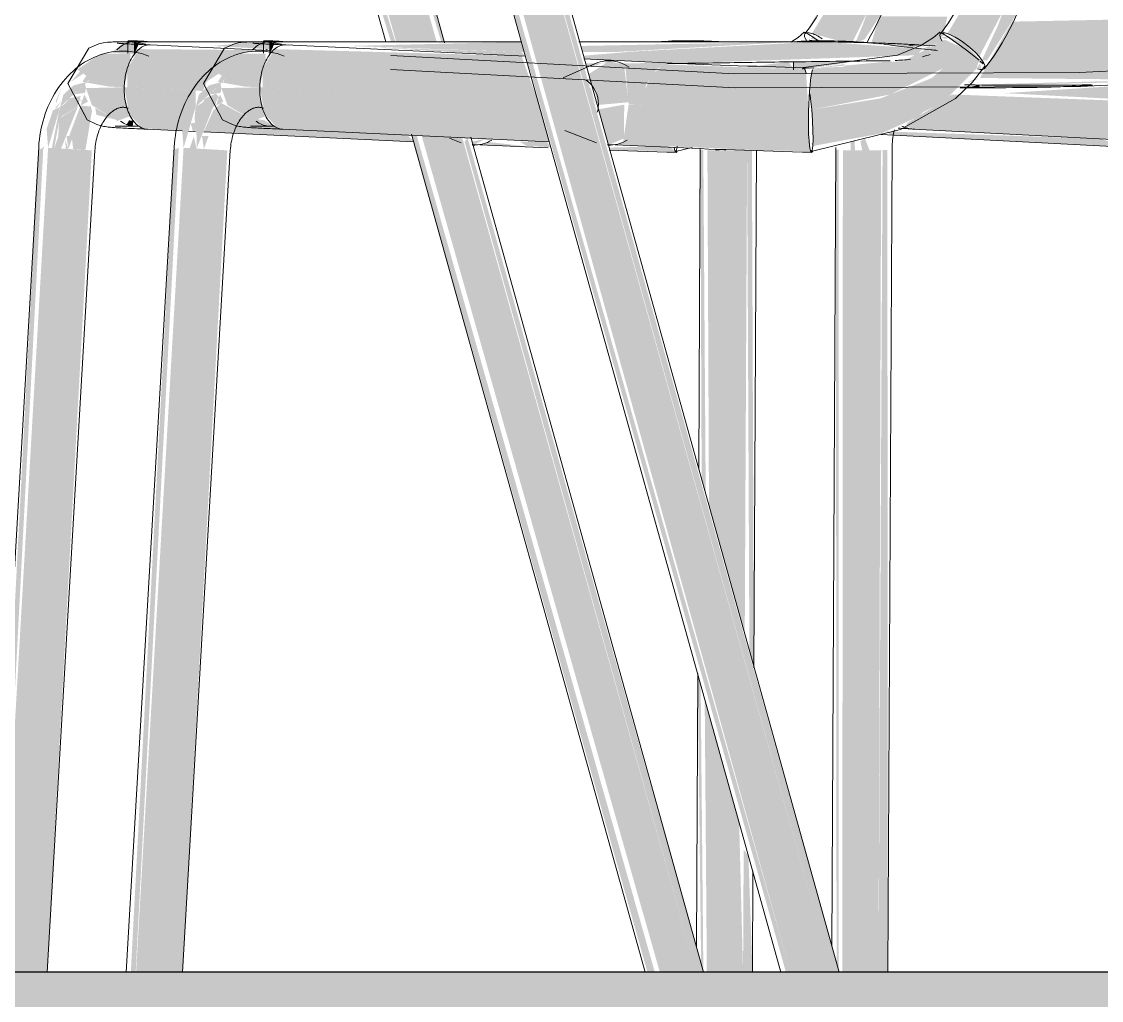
# Model space of a CAD drawing. Header units: inches. Extents: x 21380 to 98133, y -290 to 853.
# Drawn here: x 35347.43 to 35366.63, y 0.5 to 17.91 of the extents above; entities that cross this region are included whole.
import ezdxf

# ---------------------------------------------------------------- set-up
doc = ezdxf.new("R2010")
doc.units = ezdxf.units.IN
doc.header["$MEASUREMENT"] = 0
doc.layers.add('A-FLOR', color=192, linetype='Continuous', lineweight=9)
doc.layers.add('I-FURN', color=30, linetype='Continuous', lineweight=9)

# ---------------------------------------------------------------- blocks, each defined once
blk = doc.blocks.new('HermanMiller_Collection_Air-Chair_SideChair_Arms - Arms-457867-Building Section - East_West looking South')
at = {"layer": 'I-FURN'}
for points in [[(-26179.073, 1), (-26178.34, 1), (-26183.856, 20.734), (-26184.53, 20.578), (-26179.652, 3.074)], [(-26178.34, 1), (-26178.207, 1), (-26183.764, 20.734), (-26183.841, 20.734), (-26178.95, 3.187)], [(-26179.147, 1), (-26179.073, 1), (-26184.607, 20.529), (-26184.661, 20.436), (-26179.151, 1)], [(-26188.329, 17.331), (-26188.245, 17.527), (-26188.335, 17.539), (-26188.335, 17.332)], [(-26178.676, 15.697), (-26177.458, 15.92), (-26176.817, 16.21), (-26176.702, 16.306), (-26176.355, 16.482), (-26175.762, 17.072), (-26175.72, 17.224), (-26175.965, 17.42), (-26176.56, 16.904), (-26177.469, 16.545), (-26178.693, 16.344), (-26178.67, 15.816)], [(-26182.487, 16.428), (-26181.949, 16.475), (-26182.032, 17.144), (-26182.298, 17.204), (-26182.66, 16.978), (-26182.493, 16.489)], [(-26178.75, 16.318), (-26178.798, 17.059), (-26178.814, 17.06), (-26181.32, 17.148), (-26181.55, 16.953), (-26181.689, 16.614), (-26181.71, 16.423), (-26179.652, 16.345)], [(-26179.018, 17.069), (-26179.103, 17.194), (-26179.829, 17.103), (-26179.103, 17.073)], [(-26178.812, 17.06), (-26178.742, 17.07), (-26177.899, 17.208), (-26179.018, 17.195), (-26179.018, 17.069), (-26178.814, 17.06)], [(-26182.51, 16.348), (-26182.626, 16.738), (-26182.636, 16.713), (-26182.602, 16.614)], [(-26175.719, 16.733), (-26175.7, 16.792), (-26175.918, 16.734)], [(-26170.674, 15.675), (-26170.979, 15.806), (-26171.161, 16.098), (-26171.213, 16.426), (-26176.201, 16.614), (-26176.617, 16.336), (-26176.989, 16.112), (-26177.018, 16.049), (-26176.859, 15.997), (-26170.691, 15.676)], [(-26182.308, 15.714), (-26182.033, 15.832), (-26182.027, 16.433), (-26182.498, 16.348), (-26182.453, 16.233), (-26182.326, 15.779)], [(-26178.714, 15.606), (-26178.752, 16.124), (-26178.75, 16.318), (-26181.71, 16.423), (-26181.652, 16.048), (-26181.475, 15.775), (-26181.356, 15.7), (-26179.594, 15.62)], [(-26178.686, 15.639), (-26178.704, 15.755), (-26178.688, 15.647)], [(-26190.795, 1), (-26190.715, 1), (-26189.948, 15.67), (-26190.032, 15.624), (-26190.801, 1)], [(-26190.475, 1), (-26190.008, 1), (-26189.158, 15.624), (-26189.863, 15.665), (-26190.708, 1), (-26190.483, 1)], [(-26190.003, 1), (-26189.882, 1), (-26189.085, 15.62), (-26189.158, 15.624), (-26190.008, 1)], [(-26178.211, 1.015), (-26178.212, 15.637), (-26178.265, 15.622), (-26178.251, 1.158)], [(-26177.858, 1), (-26177.505, 1), (-26177.458, 15.623), (-26178.139, 15.622), (-26178.149, 1), (-26177.867, 1)], [(-26177.5, 1), (-26177.339, 1), (-26177.348, 15.629), (-26177.433, 15.624), (-26177.505, 1)]]:
    blk.add_hatch(color=256, dxfattribs=at).paths.add_polyline_path(points, flags=0)
h = blk.add_hatch(color=256, dxfattribs=at)
h.paths.add_polyline_path([(-26175.871, 18.376), (-26175.888, 18.214), (-26175.885, 18.324)], flags=0)
h.paths.add_polyline_path([(-26175.714, 17.287), (-26175.13, 18.406), (-26174.99, 19.014), (-26175.648, 19.091), (-26176.043, 18.09), (-26176.281, 17.697), (-26175.888, 17.456), (-26175.794, 17.371)], flags=0)
h = blk.add_hatch(color=256, dxfattribs=at)
h.paths.add_polyline_path([(-26175.078, 18.002), (-26174.942, 18.516), (-26174.851, 19.002), (-26174.942, 19.009), (-26175.384, 17.835), (-26175.666, 17.224), (-26175.571, 17.224), (-26175.164, 17.869)], flags=0)
h.paths.add_polyline_path([(-26175.078, 18.002), (-26174.753, 19.01), (-26174.786, 19.002), (-26175.053, 18.086)], flags=0)
h = blk.add_hatch(color=256, dxfattribs=at)
h.paths.add_polyline_path([(-26175.078, 18.002), (-26175.432, 17.371), (-26175.136, 17.909)], flags=0)
h.paths.add_polyline_path([(-26172.438, 16.876), (-26170.269, 17.01), (-26170.323, 17.264), (-26170.374, 17.977), (-26170.399, 18.004), (-26175.138, 17.909), (-26175.7, 16.907), (-26172.523, 16.876)], flags=0)
h.paths.add_polyline_path([(-26170.154, 16.959), (-26170.134, 17.011), (-26170.172, 17.006)], flags=0)
h = blk.add_hatch(color=256, dxfattribs=at)
h.paths.add_polyline_path([(-26182.223, 17.367), (-26178.976, 17.552), (-26182.799, 17.477), (-26182.769, 17.367)], flags=0)
h.paths.add_polyline_path([(-26183.806, 17.368), (-26183.856, 17.549), (-26186.924, 17.477), (-26183.854, 17.368)], flags=0)
h = blk.add_hatch(color=256, dxfattribs=at)
h.paths.add_polyline_path([(-26181.249, 17.162), (-26176.822, 17.312), (-26176.728, 17.426), (-26178.555, 17.555), (-26179.204, 17.52), (-26181.855, 17.379), (-26182.751, 17.303), (-26182.735, 17.246), (-26181.222, 17.168)], flags=0)
h.paths.add_polyline_path([(-26176.733, 17.281), (-26176.463, 17.394), (-26176.686, 17.325)], flags=0)
h.paths.add_polyline_path([(-26183.786, 17.296), (-26183.859, 17.368), (-26186.499, 17.451), (-26183.854, 17.299)], flags=0)
h = blk.add_hatch(color=256, dxfattribs=at)
h.paths.add_polyline_path([(-26176.579, 17.426), (-26176.568, 17.343), (-26176.601, 17.406)], flags=0)
h.paths.add_polyline_path([(-26178.116, 17.107), (-26178.116, 17.154), (-26178.555, 17.089)], flags=0)
h.paths.add_polyline_path([(-26178.693, 16.344), (-26177.294, 16.614), (-26176.362, 17.076), (-26175.965, 17.42), (-26176.329, 17.589), (-26177.065, 17.206), (-26177.458, 17.188), (-26178.678, 17.074), (-26178.694, 16.992), (-26178.723, 16.614), (-26178.703, 16.444)], flags=0)
h = blk.add_hatch(color=256, dxfattribs=at)
h.paths.add_polyline_path([(-26171.213, 16.426), (-26171.189, 16.897), (-26175.265, 16.637), (-26171.975, 16.465)], flags=0)
h.paths.add_polyline_path([(-26176.608, 17.413), (-26176.579, 17.484), (-26176.728, 17.426)], flags=0)
h = blk.add_hatch(color=256, dxfattribs=at)
h.paths.add_polyline_path([(-26175.677, 17.058), (-26175.7, 17.161), (-26175.752, 17.095), (-26175.7, 17.069)], flags=0)
h.paths.add_polyline_path([(-26175.62, 17.144), (-26175.965, 17.514), (-26176.261, 17.648), (-26176.405, 17.625), (-26176.306, 17.604), (-26176.261, 17.633), (-26175.7, 17.17)], flags=0)
h = blk.add_hatch(color=256, dxfattribs=at)
h.paths.add_polyline_path([(-26188.509, 16.742), (-26188.401, 17.212), (-26188.401, 17.341), (-26188.934, 17.337), (-26189.343, 17.057), (-26189.183, 16.946), (-26189.254, 16.839), (-26188.782, 16.755)], flags=0)
h.paths.add_polyline_path([(-26189.168, 16.839), (-26189.139, 16.884), (-26189.148, 16.84)], flags=0)
h = blk.add_hatch(color=256, dxfattribs=at)
h.paths.add_polyline_path([(-26181.71, 16.423), (-26181.634, 16.798), (-26181.443, 17.073), (-26181.19, 17.174), (-26182.712, 17.165), (-26182.633, 17.099), (-26182.279, 17.212), (-26182.003, 17.081), (-26181.949, 16.434), (-26181.845, 16.429)], flags=0)
h.paths.add_polyline_path([(-26183.567, 16.51), (-26183.854, 17.299), (-26188.245, 17.421), (-26188.457, 17.069), (-26188.457, 16.74), (-26184.038, 16.532)], flags=0)
h = blk.add_hatch(color=256, dxfattribs=at)
h.paths.add_polyline_path([(-26189.863, 15.665), (-26189.649, 16.391), (-26189.776, 16.333), (-26189.89, 16.003)], flags=0)
h.paths.add_polyline_path([(-26189.649, 16.391), (-26189.168, 16.839), (-26189.408, 16.776), (-26189.589, 16.614)], flags=0)
h.paths.add_polyline_path([(-26189.457, 16.84), (-26189.191, 17.015), (-26189.286, 17.034), (-26189.408, 16.895)], flags=0)
h = blk.add_hatch(color=256, dxfattribs=at)
h.paths.add_polyline_path([(-26172.438, 16.876), (-26175.7, 16.792), (-26175.265, 16.78), (-26173.072, 16.835), (-26172.523, 16.87)], flags=0)
h.paths.add_polyline_path([(-26175.941, 16.808), (-26175.7, 16.907), (-26175.858, 16.864)], flags=0)
h = blk.add_hatch(color=256, dxfattribs=at)
h.paths.add_polyline_path([(-26189.502, 15.643), (-26189.416, 15.878), (-26189.535, 15.873)], flags=0)
h.paths.add_polyline_path([(-26189.207, 16.642), (-26189.19, 16.727), (-26189.207, 16.803), (-26189.401, 16.616), (-26189.255, 16.636)], flags=0)
h.paths.add_polyline_path([(-26189.286, 16.418), (-26189.155, 16.486), (-26189.217, 16.614)], flags=0)
h.paths.add_polyline_path([(-26189.632, 15.651), (-26189.332, 16.4), (-26189.667, 16.183), (-26189.63, 15.873)], flags=0)
h.paths.add_polyline_path([(-26189.632, 15.651), (-26189.682, 15.865), (-26189.755, 15.658)], flags=0)
h.paths.add_polyline_path([(-26189.667, 16.183), (-26189.485, 16.497), (-26189.649, 16.391)], flags=0)
h = blk.add_hatch(color=256, dxfattribs=at)
h.paths.add_polyline_path([(-26188.633, 16.143), (-26188.399, 16.229), (-26188.502, 16.574), (-26188.509, 16.742), (-26189.19, 16.727), (-26189.083, 16.423), (-26188.751, 16.229)], flags=0)
h.paths.add_polyline_path([(-26189.262, 16.487), (-26189.286, 16.546), (-26189.286, 16.496)], flags=0)
h = blk.add_hatch(color=256, dxfattribs=at)
h.paths.add_polyline_path([(-26181.227, 15.675), (-26181.475, 15.775), (-26181.652, 16.048), (-26181.71, 16.423), (-26181.95, 16.428), (-26182.047, 15.771), (-26182.14, 15.718), (-26181.356, 15.681)], flags=0)
h.paths.add_polyline_path([(-26183.362, 15.775), (-26183.567, 16.51), (-26188.509, 16.742), (-26188.417, 16.26), (-26188.19, 16.014), (-26188.097, 15.997), (-26184.038, 15.807)], flags=0)
h = blk.add_hatch(color=256, dxfattribs=at)
h.paths.add_polyline_path([(-26177.794, 15.619), (-26177.665, 15.621), (-26177.749, 15.836), (-26177.827, 15.777), (-26177.81, 15.697)], flags=0)
h.paths.add_polyline_path([(-26177.923, 15.621), (-26177.932, 15.805), (-26178, 15.769), (-26178, 15.623)], flags=0)
for p, q in [((-26178.206, 1), (-26183.702, 20.719)), ((-26184.666, 20.451), (-26179.244, 1)), ((-26176.414, 17.711), (-26176.415, 17.721)), ((-26188.444, 17.565), (-26188.444, 17.347)), ((-26183.785, 17.296), (-26188.046, 17.496)), ((-26178.784, 17.552), (-26182.832, 17.551)), ((-26176.497, 17.48), (-26176.799, 17.496)), ((-26182.557, 17.157), (-26183.113, 16.908)), ((-26181.173, 17.173), (-26182.748, 17.247)), ((-26179.018, 17.053), (-26179.018, 17.195)), ((-26178.837, 17.091), (-26178.855, 17.066)), ((-26175.7, 17.207), (-26175.647, 17.159)), ((-26188.252, 16.052), (-26188.342, 16.052)), ((-26188.111, 15.997), (-26183.36, 15.774)), ((-26183.086, 15.972), (-26182.518, 15.754)), ((-26176.883, 15.998), (-26170.694, 15.675)), ((-26190.03, 15.676), (-26190.883, 1)), ((-26189.881, 1), (-26189.032, 15.618)), ((-26182.325, 15.726), (-26181.244, 15.675)), ((-26178.265, 15.65), (-26178.336, 1.459)), ((-26178.265, 15.671), (-26178.265, 15.65)), ((-26177.338, 1), (-26177.265, 15.645))]:
    blk.add_line(p, q, dxfattribs=at)
at = {"layer": 'I-FURN', "flags": 128}
for points in [[(-26175.732, 19.197), (-26175.754, 19.09), (-26175.779, 18.983), (-26175.807, 18.877), (-26175.839, 18.771), (-26175.874, 18.667), (-26175.912, 18.563), (-26175.954, 18.461), (-26175.998, 18.361), (-26176.046, 18.262), (-26176.096, 18.166), (-26176.149, 18.071), (-26176.205, 17.979), (-26176.263, 17.889), (-26176.324, 17.802), (-26176.387, 17.718), (-26176.405, 17.694)], [(-26175.62, 17.075), (-26175.536, 17.185), (-26175.456, 17.298), (-26175.379, 17.414), (-26175.305, 17.533), (-26175.236, 17.655), (-26175.17, 17.779), (-26175.107, 17.905), (-26175.049, 18.033), (-26174.995, 18.164), (-26174.945, 18.296), (-26174.898, 18.429), (-26174.857, 18.565), (-26174.819, 18.701), (-26174.785, 18.838), (-26174.756, 18.976), (-26174.749, 19.015)], [(-26178.837, 17.091), (-26177.168, 17.316), (-26176.75, 17.486), (-26176.526, 17.627), (-26176.417, 17.72)], [(-26176.415, 17.721), (-26176.387, 17.711), (-26176.335, 17.681), (-26176.261, 17.633), (-26176.171, 17.57), (-26176.07, 17.498), (-26175.965, 17.42)], [(-26189.51, 16.809), (-26189.138, 17.439), (-26188.96, 17.514), (-26188.884, 17.532), (-26188.84, 17.538), (-26188.809, 17.542), (-26188.783, 17.544), (-26188.76, 17.546), (-26188.737, 17.547), (-26188.715, 17.548), (-26188.692, 17.549), (-26188.668, 17.55), (-26188.643, 17.55), (-26188.617, 17.551), (-26188.589, 17.551), (-26188.561, 17.552), (-26188.531, 17.552), (-26188.499, 17.552), (-26188.467, 17.552), (-26188.433, 17.552), (-26188.398, 17.552), (-26188.362, 17.552), (-26188.338, 17.552)], [(-26188.633, 17.526), (-26188.631, 17.526), (-26188.624, 17.526), (-26188.614, 17.525), (-26188.601, 17.523), (-26188.585, 17.522), (-26188.567, 17.521), (-26188.547, 17.52), (-26188.525, 17.518), (-26188.501, 17.517), (-26188.475, 17.515), (-26188.447, 17.514), (-26188.417, 17.512), (-26188.387, 17.51), (-26188.354, 17.509), (-26188.32, 17.507), (-26188.285, 17.506), (-26188.249, 17.504), (-26188.211, 17.502), (-26188.172, 17.501), (-26188.132, 17.499), (-26188.091, 17.498), (-26188.049, 17.496), (-26188.049, 17.496)], [(-26183.856, 17.551), (-26186.215, 17.55), (-26188.339, 17.552)], [(-26176.786, 17.495), (-26176.811, 17.497), (-26176.838, 17.498), (-26176.865, 17.5), (-26176.894, 17.502), (-26176.924, 17.504), (-26176.956, 17.505), (-26176.988, 17.507), (-26177.022, 17.509), (-26177.057, 17.511), (-26177.094, 17.512), (-26177.132, 17.514), (-26177.17, 17.516), (-26177.21, 17.518), (-26177.251, 17.519), (-26177.293, 17.521), (-26177.336, 17.523), (-26177.379, 17.524), (-26177.423, 17.526), (-26177.469, 17.527), (-26177.514, 17.529), (-26177.561, 17.53), (-26177.607, 17.532), (-26177.655, 17.533), (-26177.702, 17.535), (-26177.75, 17.536), (-26177.798, 17.537), (-26177.847, 17.539), (-26177.895, 17.54), (-26177.944, 17.541), (-26177.992, 17.542), (-26178.04, 17.543), (-26178.088, 17.544), (-26178.136, 17.545), (-26178.183, 17.546), (-26178.23, 17.547), (-26178.277, 17.548), (-26178.323, 17.548), (-26178.368, 17.549), (-26178.412, 17.55), (-26178.456, 17.55), (-26178.499, 17.551), (-26178.541, 17.551), (-26178.582, 17.552), (-26178.622, 17.552), (-26178.661, 17.552), (-26178.699, 17.552), (-26178.736, 17.552), (-26178.771, 17.552), (-26178.784, 17.552)], [(-26188.467, 17.385), (-26188.533, 17.387), (-26188.598, 17.385), (-26188.663, 17.38), (-26188.728, 17.371), (-26188.793, 17.359), (-26188.856, 17.343), (-26188.919, 17.325), (-26188.98, 17.303), (-26189.041, 17.278), (-26189.099, 17.25), (-26189.157, 17.22), (-26189.213, 17.187), (-26189.267, 17.152), (-26189.32, 17.114), (-26189.371, 17.074), (-26189.42, 17.031), (-26189.467, 16.987), (-26189.513, 16.941), (-26189.557, 16.893), (-26189.599, 16.843), (-26189.639, 16.791), (-26189.677, 16.738), (-26189.713, 16.684), (-26189.747, 16.628), (-26189.78, 16.571), (-26189.81, 16.513), (-26189.839, 16.453), (-26189.865, 16.393), (-26189.89, 16.332), (-26189.913, 16.269), (-26189.934, 16.206), (-26189.953, 16.143), (-26189.97, 16.078), (-26189.985, 16.013), (-26189.998, 15.948), (-26190.009, 15.882), (-26190.018, 15.815), (-26190.025, 15.749), (-26190.03, 15.682), (-26190.03, 15.676)], [(-26188.073, 17.298), (-26188.135, 17.321), (-26188.197, 17.34), (-26188.261, 17.356), (-26188.325, 17.369), (-26188.39, 17.378), (-26188.455, 17.384), (-26188.467, 17.385)], [(-26186.177, 17.307), (-26180.063, 16.983), (-26173.929, 17.005), (-26170.113, 17.193)], [(-26175.965, 17.42), (-26175.864, 17.342), (-26175.774, 17.27), (-26175.718, 17.223)], [(-26181.173, 17.173), (-26181.041, 17.167), (-26180.904, 17.161), (-26180.762, 17.155), (-26180.617, 17.149), (-26180.468, 17.143), (-26180.315, 17.137), (-26180.158, 17.132), (-26179.999, 17.126), (-26179.836, 17.12), (-26179.671, 17.115), (-26179.504, 17.109), (-26179.334, 17.104), (-26179.163, 17.098), (-26178.99, 17.093), (-26178.817, 17.088), (-26178.657, 17.084)], [(-26178.789, 16.991), (-26178.814, 17.066), (-26178.837, 17.091)], [(-26178.705, 15.597), (-26177.117, 15.991), (-26176.134, 16.544), (-26175.832, 16.833), (-26175.617, 17.12)], [(-26186.181, 17.056), (-26180.053, 16.732), (-26173.905, 16.755), (-26170.112, 16.943)], [(-26189.51, 16.809), (-26189.169, 16.16), (-26188.995, 16.077), (-26188.921, 16.056), (-26188.877, 16.047), (-26188.846, 16.042), (-26188.82, 16.038), (-26188.797, 16.035), (-26188.775, 16.033), (-26188.752, 16.031), (-26188.729, 16.029), (-26188.705, 16.027), (-26188.68, 16.025), (-26188.654, 16.023), (-26188.627, 16.022), (-26188.598, 16.02), (-26188.568, 16.018), (-26188.537, 16.016), (-26188.505, 16.014), (-26188.471, 16.013), (-26188.436, 16.011), (-26188.4, 16.009), (-26188.362, 16.008), (-26188.324, 16.006), (-26188.284, 16.004), (-26188.244, 16.002), (-26188.202, 16.001), (-26188.159, 15.999), (-26188.116, 15.998), (-26188.108, 15.997)], [(-26178.693, 16.344), (-26178.713, 16.537), (-26178.722, 16.616)], [(-26189.032, 15.618), (-26189.029, 15.655), (-26189.025, 15.692), (-26189.02, 15.729), (-26189.014, 15.765), (-26189.007, 15.801), (-26188.999, 15.836), (-26188.99, 15.871), (-26188.98, 15.905), (-26188.97, 15.938), (-26188.958, 15.97), (-26188.945, 16.002), (-26188.932, 16.032), (-26188.918, 16.061), (-26188.903, 16.09), (-26188.888, 16.117), (-26188.872, 16.142), (-26188.856, 16.167), (-26188.839, 16.19), (-26188.822, 16.212), (-26188.805, 16.233), (-26188.788, 16.252), (-26188.771, 16.269), (-26188.754, 16.286), (-26188.736, 16.3), (-26188.719, 16.314), (-26188.703, 16.326), (-26188.686, 16.337), (-26188.67, 16.347), (-26188.654, 16.355), (-26188.639, 16.362), (-26188.624, 16.368), (-26188.61, 16.373), (-26188.596, 16.378), (-26188.583, 16.381), (-26188.57, 16.383), (-26188.557, 16.385), (-26188.545, 16.386), (-26188.533, 16.387), (-26188.52, 16.386), (-26188.519, 16.386)], [(-26188.519, 16.386), (-26188.507, 16.385), (-26188.495, 16.384), (-26188.483, 16.381), (-26188.471, 16.378), (-26188.458, 16.375), (-26188.445, 16.37), (-26188.443, 16.369)], [(-26178.706, 15.597), (-26178.688, 15.622), (-26178.676, 15.697), (-26178.67, 15.816), (-26178.671, 15.97), (-26178.679, 16.151), (-26178.693, 16.344)], [(-26188.67, 16.048), (-26188.667, 16.049), (-26188.661, 16.049), (-26188.65, 16.049), (-26188.637, 16.05), (-26188.622, 16.05), (-26188.603, 16.051), (-26188.583, 16.051), (-26188.561, 16.051), (-26188.537, 16.052), (-26188.511, 16.052), (-26188.483, 16.052), (-26188.454, 16.052), (-26188.423, 16.052), (-26188.39, 16.052), (-26188.356, 16.052), (-26188.342, 16.052)], [(-26177.221, 15.986), (-26177.23, 15.952), (-26177.237, 15.918), (-26177.244, 15.882), (-26177.25, 15.846), (-26177.255, 15.809), (-26177.259, 15.772), (-26177.262, 15.734), (-26177.264, 15.696), (-26177.265, 15.658), (-26177.265, 15.645)], [(-26176.896, 15.999), (-26176.913, 16), (-26176.933, 16.001), (-26176.954, 16.003), (-26176.978, 16.004), (-26177.003, 16.006), (-26177.03, 16.007), (-26177.059, 16.009), (-26177.089, 16.01), (-26177.121, 16.012), (-26177.154, 16.014)], [(-26181.244, 15.675), (-26181.109, 15.669), (-26180.969, 15.663), (-26180.826, 15.657), (-26180.678, 15.65), (-26180.526, 15.644), (-26180.371, 15.638), (-26180.213, 15.633), (-26180.052, 15.627), (-26179.888, 15.621), (-26179.721, 15.615), (-26179.552, 15.61), (-26179.381, 15.604), (-26179.208, 15.599), (-26179.034, 15.594), (-26178.858, 15.589), (-26178.698, 15.585)]]:
    blk.add_lwpolyline(points, dxfattribs=at)
at = {"layer": 'I-FURN'}
for centre, major_axis, ratio, start_param, end_param in [((-26176.013, 17.385), (-0.393, 0.31), 0.26753, 5.651962, 6.960959), ((-26176.013, 17.385), (-0.393, 0.31), 0.26753, 4.081166, 5.651962), ((-26172.039, 101.858), (0, 84.692), 0.707107, 3.05175, 3.065619), ((-26176.013, 17.385), (-0.393, 0.31), 0.26753, 2.51037, 4.081166), ((-26182.298, 16.463), (-0.021, 0.75), 0.90616, 6.224803, 6.748402), ((-26182.298, 16.463), (-0.021, 0.75), 0.90616, 5.701205, 6.224803), ((-26178.677, 16.334), (0.02, 0.75), 0.096081, 0.286594, 1.595591), ((-26182.94, 16.444), (-0.014, 0.5), 0.90616, 4.654007, 5.701205), ((-26182.94, 16.444), (-0.014, 0.5), 0.90616, 4.392208, 4.654007), ((-26178.677, 16.334), (0.02, 0.75), 0.096081, 1.595591, 3.166388), ((-26182.298, 16.463), (-0.021, 0.75), 0.90616, 3.358196, 3.60681), ((-26182.298, 16.463), (-0.021, 0.75), 0.90616, 3.083211, 3.34501), ((-26178.677, 16.334), (0.02, 0.75), 0.096081, 3.166388, 3.428187)]:
    blk.add_ellipse(centre, major_axis=major_axis, ratio=ratio, start_param=start_param, end_param=end_param, dxfattribs=at)
for points in [[(-26188.639, 17.405), (-26188.593, 17.455), (-26188.491, 17.532), (-26188.378, 17.555), (-26188.322, 17.552)], [(-26188.028, 17.55), (-26188.125, 17.557), (-26188.292, 17.568), (-26188.436, 17.572), (-26188.458, 17.562), (-26188.354, 17.541), (-26188.21, 17.521), (-26188.123, 17.51)], [(-26188.322, 17.552), (-26188.284, 17.55), (-26188.246, 17.541), (-26188.21, 17.527)], [(-26176.822, 17.496), (-26176.872, 17.497), (-26176.921, 17.49), (-26176.969, 17.477)], [(-26176.723, 17.286), (-26176.676, 17.297), (-26176.631, 17.311), (-26176.585, 17.326)], [(-26176.454, 17.396), (-26176.498, 17.401), (-26176.542, 17.405), (-26176.586, 17.41)], [(-26177.21, 17.218), (-26177.119, 17.222), (-26177.027, 17.228), (-26176.937, 17.241)], [(-26175.975, 16.784), (-26175.906, 16.785), (-26175.842, 16.784), (-26175.788, 16.784)], [(-26175.788, 16.784), (-26175.47, 16.779), (-26174.835, 16.774), (-26174.2, 16.779), (-26173.883, 16.783)], [(-26173.883, 16.783), (-26173.831, 16.784), (-26173.747, 16.784), (-26173.689, 16.782), (-26173.709, 16.777), (-26173.802, 16.771), (-26173.959, 16.763), (-26174.16, 16.755), (-26174.38, 16.748), (-26174.594, 16.742), (-26174.715, 16.74), (-26174.767, 16.739)], [(-26188.359, 16.053), (-26188.433, 16.057), (-26188.508, 16.086), (-26188.574, 16.138)], [(-26188.342, 16.052), (-26188.347, 16.052), (-26188.353, 16.052), (-26188.359, 16.053)]]:
    blk.add_open_spline(points, degree=3, dxfattribs=at)
for points, knots in [([(-26188.06, 17.496), (-26188.122, 17.495), (-26188.25, 17.444), (-26188.399, 17.246), (-26188.486, 16.995), (-26188.507, 16.826), (-26188.509, 16.742)], [0, 0, 0, 0, 0.285714, 0.571429, 0.785714, 1, 1, 1, 1]), ([(-26177.453, 17.513), (-26177.576, 17.528), (-26177.89, 17.554), (-26178.378, 17.571), (-26178.782, 17.566), (-26178.967, 17.555), (-26179.043, 17.548)], [-0.9693933, -0.9693933, -0.9693933, -0.9693933, -0.7, -0.4, -0.2, 0, 0, 0, 0]), ([(-26181.255, 17.162), (-26181.138, 17.164), (-26180.832, 17.169), (-26180.307, 17.177), (-26179.678, 17.186), (-26179.24, 17.192), (-26179.018, 17.195)], [-0.9122223, -0.9122223, -0.9122223, -0.9122223, -0.75, -0.5, -0.25, 0, 0, 0, 0]), ([(-26179.018, 17.195), (-26178.734, 17.198), (-26178.161, 17.205), (-26177.584, 17.212), (-26177.298, 17.215)], [-1, -1, -1, -1, -0.5, -0.0039032, -0.0039032, -0.0039032, -0.0039032]), ([(-26188.509, 16.742), (-26188.512, 16.629), (-26188.487, 16.404), (-26188.377, 16.158), (-26188.237, 16.023), (-26188.143, 15.997), (-26188.097, 15.997)], [0, 0, 0, 0, 0.285714, 0.571429, 0.785714, 1, 1, 1, 1]), ([(-26174.767, 16.739), (-26175.084, 16.735), (-26175.512, 16.732), (-26175.94, 16.733), (-26176.051, 16.733)], [-1, -1, -1, -1, -0.5, -0.3259652, -0.3259652, -0.3259652, -0.3259652]), ([(-26177.089, 16.05), (-26177.067, 16.04), (-26176.993, 16.01), (-26176.915, 15.998), (-26176.859, 15.997)], [0.7641359, 0.7641359, 0.7641359, 0.7641359, 0.8333333, 1, 1, 1, 1])]:
    blk.add_open_spline(points, degree=3, knots=knots, dxfattribs=at)
blk = doc.blocks.new('HermanMiller_Collection_Air-Chair_SideChair_Arms - Arms-V174-Building Section - East_West looking South')
at = {"layer": 'I-FURN'}
h = blk.add_hatch(color=256, dxfattribs=at)
h.paths.add_polyline_path([(-26181.053, 1), (-26180.749, 1), (-26184.908, 15.848), (-26185.63, 15.881), (-26181.393, 1), (-26181.164, 1)], flags=0)
h.paths.add_polyline_path([(-26185.362, 17.55), (-26186.265, 20.734), (-26186.939, 20.578), (-26186.082, 17.55), (-26185.376, 17.55)], flags=0)
h = blk.add_hatch(color=256, dxfattribs=at)
h.paths.add_polyline_path([(-26180.685, 1), (-26180.616, 1), (-26184.812, 15.843), (-26184.867, 15.775), (-26180.749, 1)], flags=0)
h.paths.add_polyline_path([(-26185.229, 17.55), (-26186.173, 20.734), (-26186.25, 20.734), (-26185.28, 17.55), (-26185.238, 17.55)], flags=0)
h = blk.add_hatch(color=256, dxfattribs=at)
h.paths.add_polyline_path([(-26181.482, 1), (-26185.717, 15.885), (-26185.802, 15.889), (-26181.613, 1), (-26181.555, 1)], flags=0)
h.paths.add_polyline_path([(-26186.096, 17.55), (-26187.016, 20.529), (-26187.07, 20.436), (-26186.174, 17.55), (-26186.107, 17.55)], flags=0)
h = blk.add_hatch(color=256, dxfattribs=at)
h.paths.add_polyline_path([(-26178.28, 18.376), (-26178.297, 18.214), (-26178.294, 18.324)], flags=0)
h.paths.add_polyline_path([(-26177.976, 17.531), (-26177.539, 18.406), (-26177.399, 19.014), (-26178.057, 19.091), (-26178.452, 18.09), (-26178.69, 17.697), (-26178.082, 17.535), (-26178.003, 17.532)], flags=0)
h = blk.add_hatch(color=256, dxfattribs=at)
h.paths.add_polyline_path([(-26177.487, 18.002), (-26177.351, 18.516), (-26177.26, 19.002), (-26177.351, 19.009), (-26177.792, 17.835), (-26177.919, 17.529), (-26177.751, 17.596), (-26177.573, 17.869)], flags=0)
h.paths.add_polyline_path([(-26177.487, 18.002), (-26177.162, 19.01), (-26177.195, 19.002), (-26177.461, 18.089)], flags=0)
for points in [[(-26176.965, 17.453), (-26176.568, 17.483), (-26176.392, 17.548), (-26176.404, 17.633), (-26176.328, 17.676), (-26176.342, 17.723), (-26176.281, 18), (-26177.487, 18.002), (-26177.636, 17.517), (-26176.983, 17.455)], [(-26190.738, 17.331), (-26190.654, 17.527), (-26190.744, 17.539), (-26190.744, 17.332)], [(-26178.434, 17.55), (-26178.814, 17.625), (-26178.715, 17.604), (-26178.67, 17.633), (-26178.473, 17.552)], [(-26178.558, 17.555), (-26178.738, 17.589), (-26178.725, 17.562), (-26178.594, 17.557)], [(-26189.52, 16.676), (-26189.45, 16.847), (-26188.934, 17.337), (-26188.425, 17.4), (-26190.654, 17.421), (-26190.866, 17.069), (-26190.866, 16.74), (-26189.589, 16.68)], [(-26188.335, 17.396), (-26188.401, 17.425), (-26188.401, 17.399)], [(-26173.083, 15.675), (-26173.556, 15.825), (-26177.359, 15.956), (-26177.293, 15.894), (-26173.191, 15.68)], [(-26184.717, 15.714), (-26184.481, 15.827), (-26184.734, 15.775)], [(-26193.124, 1), (-26192.357, 15.67), (-26192.441, 15.624), (-26193.204, 1)], [(-26192.884, 1), (-26192.417, 1), (-26191.567, 15.624), (-26192.272, 15.665), (-26193.117, 1), (-26192.892, 1)], [(-26192.412, 1), (-26192.291, 1), (-26191.494, 15.62), (-26191.567, 15.624), (-26192.417, 1)], [(-26180.331, 15.621), (-26180.409, 15.65), (-26180.409, 15.623)]]:
    blk.add_hatch(color=256, dxfattribs=at).paths.add_polyline_path(points, flags=0)
h = blk.add_hatch(color=256, dxfattribs=at)
h.paths.add_polyline_path([(-26188.335, 17.421), (-26188.273, 17.531), (-26188.583, 17.55), (-26189.333, 17.477), (-26188.425, 17.426)], flags=0)
h.paths.add_polyline_path([(-26183.856, 17.549), (-26183.856, 17.55), (-26183.957, 17.549)], flags=0)
h = blk.add_hatch(color=256, dxfattribs=at)
h.paths.add_polyline_path([(-26190.918, 16.742), (-26190.81, 17.212), (-26190.81, 17.341), (-26191.343, 17.337), (-26191.752, 17.057), (-26191.592, 16.946), (-26191.663, 16.839), (-26191.19, 16.755)], flags=0)
h.paths.add_polyline_path([(-26191.577, 16.839), (-26191.548, 16.884), (-26191.557, 16.84)], flags=0)
h = blk.add_hatch(color=256, dxfattribs=at)
h.paths.add_polyline_path([(-26192.272, 15.665), (-26192.058, 16.391), (-26192.185, 16.333), (-26192.298, 16.003)], flags=0)
h.paths.add_polyline_path([(-26192.058, 16.391), (-26191.577, 16.839), (-26191.817, 16.776), (-26191.998, 16.614)], flags=0)
h.paths.add_polyline_path([(-26191.866, 16.84), (-26191.6, 17.015), (-26191.694, 17.034), (-26191.817, 16.895)], flags=0)
h = blk.add_hatch(color=256, dxfattribs=at)
h.paths.add_polyline_path([(-26191.911, 15.643), (-26191.825, 15.878), (-26191.944, 15.873)], flags=0)
h.paths.add_polyline_path([(-26191.616, 16.642), (-26191.599, 16.727), (-26191.616, 16.803), (-26191.81, 16.616), (-26191.664, 16.636)], flags=0)
h.paths.add_polyline_path([(-26191.695, 16.418), (-26191.564, 16.486), (-26191.626, 16.614)], flags=0)
h.paths.add_polyline_path([(-26192.041, 15.651), (-26191.741, 16.4), (-26192.076, 16.183), (-26192.09, 15.865), (-26192.164, 15.658)], flags=0)
h.paths.add_polyline_path([(-26192.076, 16.183), (-26191.894, 16.497), (-26192.058, 16.391)], flags=0)
h = blk.add_hatch(color=256, dxfattribs=at)
h.paths.add_polyline_path([(-26191.042, 16.143), (-26190.808, 16.229), (-26190.911, 16.574), (-26190.918, 16.742), (-26191.599, 16.727), (-26191.492, 16.423), (-26191.06, 16.156)], flags=0)
h.paths.add_polyline_path([(-26191.671, 16.487), (-26191.695, 16.546), (-26191.695, 16.496)], flags=0)
h = blk.add_hatch(color=256, dxfattribs=at)
h.paths.add_polyline_path([(-26183.636, 15.675), (-26184.456, 15.771), (-26184.549, 15.718), (-26183.765, 15.681)], flags=0)
h.paths.add_polyline_path([(-26185.771, 15.775), (-26185.885, 15.893), (-26188.279, 16.068), (-26188.425, 16.153), (-26188.716, 16.204), (-26189.197, 16.464), (-26189.333, 16.332), (-26189.505, 15.95), (-26186.231, 15.797)], flags=0)
h.paths.add_polyline_path([(-26189.649, 16.391), (-26189.649, 16.682), (-26190.918, 16.742), (-26190.825, 16.26), (-26190.599, 16.014), (-26189.887, 15.968), (-26189.828, 16.182), (-26189.667, 16.383)], flags=0)
h.paths.add_polyline_path([(-26189.649, 15.957), (-26189.651, 16.113), (-26189.735, 16.099), (-26189.698, 15.959)], flags=0)
h.paths.add_polyline_path([(-26189.667, 16.183), (-26189.291, 16.416), (-26189.286, 16.496), (-26189.234, 16.564), (-26189.287, 16.631), (-26189.486, 16.543), (-26189.573, 16.345), (-26189.652, 16.208)], flags=0)
h = blk.add_hatch(color=256, dxfattribs=at)
h.paths.add_polyline_path([(-26181.123, 15.606), (-26181.227, 15.693), (-26182.296, 15.669), (-26182.285, 15.63), (-26181.845, 15.617)], flags=0)
h.paths.add_polyline_path([(-26183.334, 15.676), (-26183.406, 15.777), (-26183.884, 15.775), (-26183.765, 15.7)], flags=0)
h = blk.add_hatch(color=256, dxfattribs=at)
h.paths.add_polyline_path([(-26180.62, 1.015), (-26180.668, 6.112), (-26180.72, 6.297), (-26180.66, 1.158)], flags=0)
h.paths.add_polyline_path([(-26180.578, 9.507), (-26180.621, 15.637), (-26180.674, 15.622), (-26180.65, 9.766), (-26180.606, 9.606)], flags=0)
h = blk.add_hatch(color=256, dxfattribs=at)
h.paths.add_polyline_path([(-26180.267, 1), (-26179.914, 1), (-26179.983, 3.656), (-26180.596, 5.854), (-26180.558, 1), (-26180.275, 1)], flags=0)
h.paths.add_polyline_path([(-26179.884, 7.018), (-26179.842, 15.624), (-26180.548, 15.622), (-26180.52, 9.299), (-26179.941, 7.222)], flags=0)
h = blk.add_hatch(color=256, dxfattribs=at)
h.paths.add_polyline_path([(-26179.914, 1), (-26179.747, 1), (-26179.819, 3.065), (-26179.903, 3.187)], flags=0)
h.paths.add_polyline_path([(-26179.721, 6.431), (-26179.757, 15.626), (-26179.842, 15.62), (-26179.801, 6.718), (-26179.735, 6.481)], flags=0)
for p, q in [((-26185.223, 17.533), (-26186.111, 20.719)), ((-26187.075, 20.451), (-26186.266, 17.549)), ((-26178.823, 17.711), (-26178.823, 17.721)), ((-26190.853, 17.565), (-26190.853, 17.347)), ((-26188.335, 17.397), (-26190.455, 17.496)), ((-26183.856, 17.552), (-26185.241, 17.551)), ((-26181.193, 17.552), (-26182.833, 17.552)), ((-26190.661, 16.052), (-26190.75, 16.052)), ((-26190.52, 15.997), (-26189.887, 15.968)), ((-26189.775, 15.962), (-26189.649, 15.957)), ((-26189.505, 15.95), (-26185.769, 15.774)), ((-26185.807, 15.905), (-26181.653, 1)), ((-26185.135, 15.834), (-26184.927, 15.754)), ((-26180.615, 1), (-26184.756, 15.856)), ((-26177.458, 15.902), (-26173.103, 15.675)), ((-26192.439, 15.676), (-26193.292, 1)), ((-26192.29, 1), (-26191.441, 15.618)), ((-26184.733, 15.726), (-26183.652, 15.675)), ((-26181.114, 15.597), (-26180.818, 15.67)), ((-26180.674, 15.65), (-26180.702, 9.953)), ((-26179.72, 6.416), (-26179.674, 15.626)), ((-26180.72, 6.314), (-26180.744, 1.459)), ((-26179.747, 1), (-26179.738, 2.804))]:
    blk.add_line(p, q, dxfattribs=at)
at = {"layer": 'I-FURN', "flags": 128}
for points in [[(-26178.141, 19.197), (-26178.163, 19.09), (-26178.188, 18.983), (-26178.216, 18.877), (-26178.248, 18.771), (-26178.283, 18.667), (-26178.321, 18.563), (-26178.363, 18.461), (-26178.407, 18.361), (-26178.455, 18.262), (-26178.505, 18.166), (-26178.558, 18.071), (-26178.614, 17.979), (-26178.672, 17.889), (-26178.733, 17.802), (-26178.796, 17.718), (-26178.814, 17.694)], [(-26177.714, 17.533), (-26177.645, 17.655), (-26177.579, 17.779), (-26177.516, 17.905), (-26177.458, 18.033), (-26177.404, 18.164), (-26177.353, 18.296), (-26177.307, 18.429), (-26177.265, 18.565), (-26177.228, 18.701), (-26177.194, 18.838), (-26177.165, 18.976), (-26177.158, 19.015)], [(-26179.062, 17.547), (-26178.935, 17.627), (-26178.826, 17.72)], [(-26178.823, 17.721), (-26178.796, 17.711), (-26178.744, 17.681), (-26178.67, 17.633), (-26178.58, 17.57), (-26178.556, 17.553)], [(-26191.919, 16.809), (-26191.546, 17.439), (-26191.369, 17.514), (-26191.293, 17.532), (-26191.249, 17.538), (-26191.218, 17.542), (-26191.192, 17.544), (-26191.169, 17.546), (-26191.146, 17.547), (-26191.123, 17.548), (-26191.1, 17.549), (-26191.076, 17.55), (-26191.052, 17.55), (-26191.025, 17.551), (-26190.998, 17.551), (-26190.969, 17.552), (-26190.939, 17.552), (-26190.908, 17.552), (-26190.876, 17.552), (-26190.842, 17.552), (-26190.807, 17.552), (-26190.771, 17.552), (-26190.747, 17.552)], [(-26191.042, 17.526), (-26191.04, 17.526), (-26191.033, 17.526), (-26191.023, 17.525), (-26191.01, 17.523), (-26190.994, 17.522), (-26190.976, 17.521), (-26190.956, 17.52), (-26190.934, 17.518), (-26190.909, 17.517), (-26190.883, 17.515), (-26190.856, 17.514), (-26190.826, 17.512), (-26190.795, 17.51), (-26190.763, 17.509), (-26190.729, 17.507), (-26190.694, 17.506), (-26190.657, 17.504), (-26190.62, 17.502), (-26190.581, 17.501), (-26190.541, 17.499), (-26190.5, 17.498), (-26190.458, 17.496), (-26190.457, 17.496)], [(-26188.322, 17.55), (-26188.624, 17.55), (-26190.748, 17.552)], [(-26181.145, 17.552), (-26181.18, 17.552), (-26181.193, 17.552)], [(-26190.876, 17.385), (-26190.941, 17.387), (-26191.007, 17.385), (-26191.072, 17.38), (-26191.137, 17.371), (-26191.202, 17.359), (-26191.265, 17.343), (-26191.328, 17.325), (-26191.389, 17.303), (-26191.449, 17.278), (-26191.508, 17.25), (-26191.566, 17.22), (-26191.622, 17.187), (-26191.676, 17.152), (-26191.729, 17.114), (-26191.78, 17.074), (-26191.829, 17.031), (-26191.876, 16.987), (-26191.922, 16.941), (-26191.965, 16.893), (-26192.007, 16.843), (-26192.047, 16.791), (-26192.086, 16.738), (-26192.122, 16.684), (-26192.156, 16.628), (-26192.189, 16.571), (-26192.219, 16.513), (-26192.248, 16.453), (-26192.274, 16.393), (-26192.299, 16.332), (-26192.322, 16.269), (-26192.343, 16.206), (-26192.362, 16.143), (-26192.379, 16.078), (-26192.393, 16.013), (-26192.406, 15.948), (-26192.418, 15.882), (-26192.427, 15.815), (-26192.434, 15.749), (-26192.439, 15.682), (-26192.439, 15.676)], [(-26190.482, 17.298), (-26190.543, 17.321), (-26190.606, 17.34), (-26190.669, 17.356), (-26190.734, 17.369), (-26190.799, 17.378), (-26190.864, 17.384), (-26190.876, 17.385)], [(-26191.919, 16.809), (-26191.578, 16.16), (-26191.404, 16.077), (-26191.33, 16.056), (-26191.286, 16.047), (-26191.255, 16.042), (-26191.229, 16.038), (-26191.206, 16.035), (-26191.183, 16.033), (-26191.161, 16.031), (-26191.138, 16.029), (-26191.114, 16.027), (-26191.089, 16.025), (-26191.063, 16.023), (-26191.036, 16.022), (-26191.007, 16.02), (-26190.977, 16.018), (-26190.946, 16.016), (-26190.914, 16.014), (-26190.88, 16.013), (-26190.845, 16.011), (-26190.809, 16.009), (-26190.771, 16.008), (-26190.733, 16.006), (-26190.693, 16.004), (-26190.652, 16.002), (-26190.611, 16.001), (-26190.568, 15.999), (-26190.525, 15.998), (-26190.517, 15.997)], [(-26191.441, 15.618), (-26191.438, 15.655), (-26191.434, 15.692), (-26191.429, 15.729), (-26191.423, 15.765), (-26191.416, 15.801), (-26191.408, 15.836), (-26191.399, 15.871), (-26191.389, 15.905), (-26191.378, 15.938), (-26191.367, 15.97), (-26191.354, 16.002), (-26191.341, 16.032), (-26191.327, 16.061), (-26191.312, 16.09), (-26191.297, 16.117), (-26191.281, 16.142), (-26191.265, 16.167), (-26191.248, 16.19), (-26191.231, 16.212), (-26191.214, 16.233), (-26191.197, 16.252), (-26191.18, 16.269), (-26191.162, 16.286), (-26191.145, 16.3), (-26191.128, 16.314), (-26191.111, 16.326), (-26191.095, 16.337), (-26191.079, 16.347), (-26191.063, 16.355), (-26191.048, 16.362), (-26191.033, 16.368), (-26191.019, 16.373), (-26191.005, 16.378), (-26190.992, 16.381), (-26190.979, 16.383), (-26190.966, 16.385), (-26190.954, 16.386), (-26190.941, 16.387), (-26190.929, 16.386), (-26190.928, 16.386)], [(-26190.928, 16.386), (-26190.916, 16.385), (-26190.904, 16.384), (-26190.892, 16.381), (-26190.879, 16.378), (-26190.867, 16.375), (-26190.854, 16.37), (-26190.851, 16.369)], [(-26191.079, 16.048), (-26191.076, 16.049), (-26191.069, 16.049), (-26191.059, 16.049), (-26191.046, 16.05), (-26191.03, 16.05), (-26191.012, 16.051), (-26190.992, 16.051), (-26190.97, 16.051), (-26190.946, 16.052), (-26190.92, 16.052), (-26190.892, 16.052), (-26190.862, 16.052), (-26190.831, 16.052), (-26190.799, 16.052), (-26190.765, 16.052), (-26190.751, 16.052)], [(-26183.652, 15.675), (-26183.517, 15.669), (-26183.378, 15.663)], [(-26182.295, 15.621), (-26182.13, 15.615), (-26181.961, 15.61), (-26181.79, 15.604), (-26181.617, 15.599), (-26181.443, 15.594), (-26181.267, 15.589), (-26181.107, 15.585)], [(-26181.115, 15.597), (-26181.097, 15.622), (-26181.085, 15.697)]]:
    blk.add_lwpolyline(points, dxfattribs=at)
at = {"layer": 'I-FURN'}
for centre, major_axis, ratio, start_param, end_param in [((-26178.422, 17.385), (-0.393, 0.31), 0.26753, 5.651962, 6.960959), ((-26178.422, 17.385), (-0.393, 0.31), 0.26753, 5.128364, 5.651962), ((-26184.707, 16.463), (-0.021, 0.75), 0.90616, 3.358196, 3.60681), ((-26184.707, 16.463), (-0.021, 0.75), 0.90616, 3.083211, 3.34501), ((-26181.086, 16.334), (0.02, 0.75), 0.096081, 2.642789, 3.166388), ((-26181.086, 16.334), (0.02, 0.75), 0.096081, 3.166388, 3.428187)]:
    blk.add_ellipse(centre, major_axis=major_axis, ratio=ratio, start_param=start_param, end_param=end_param, dxfattribs=at)
for points in [[(-26191.048, 17.405), (-26191.002, 17.455), (-26190.9, 17.532), (-26190.787, 17.555), (-26190.731, 17.552)], [(-26190.437, 17.55), (-26190.534, 17.557), (-26190.701, 17.568), (-26190.845, 17.572), (-26190.867, 17.562), (-26190.763, 17.541), (-26190.619, 17.521), (-26190.532, 17.51)], [(-26190.731, 17.552), (-26190.693, 17.55), (-26190.655, 17.541), (-26190.619, 17.527)], [(-26190.768, 16.053), (-26190.842, 16.057), (-26190.917, 16.086), (-26190.983, 16.138)], [(-26190.75, 16.052), (-26190.756, 16.052), (-26190.762, 16.052), (-26190.768, 16.053)]]:
    blk.add_open_spline(points, degree=3, dxfattribs=at)
for points, knots in [([(-26190.469, 17.496), (-26190.531, 17.495), (-26190.659, 17.444), (-26190.808, 17.246), (-26190.895, 16.995), (-26190.916, 16.826), (-26190.918, 16.742)], [0, 0, 0, 0, 0.285714, 0.571429, 0.785714, 1, 1, 1, 1]), ([(-26180.344, 17.552), (-26180.506, 17.561), (-26180.803, 17.57), (-26181.176, 17.567), (-26181.345, 17.556), (-26181.416, 17.551)], [-0.6713458, -0.6713458, -0.6713458, -0.6713458, -0.4, -0.2, -0.0292087, -0.0292087, -0.0292087, -0.0292087]), ([(-26190.918, 16.742), (-26190.92, 16.629), (-26190.896, 16.404), (-26190.786, 16.158), (-26190.646, 16.023), (-26190.552, 15.997), (-26190.506, 15.997)], [0, 0, 0, 0, 0.285714, 0.571429, 0.785714, 1, 1, 1, 1])]:
    blk.add_open_spline(points, degree=3, knots=knots, dxfattribs=at)
blk = doc.blocks.new('HermanMiller_Collection_Air-Chair_SideChair_Arms - Arms-V176-Building Section - East_West looking South')
at = {"layer": 'I-FURN'}
h = blk.add_hatch(color=256, dxfattribs=at)
h.paths.add_polyline_path([(-26178.63, 17.632), (-26178.69, 17.697), (-26178.633, 17.633)], flags=0)
h.paths.add_polyline_path([(-26178.391, 18.396), (-26178.233, 18.792), (-26178.39, 18.399)], flags=0)
h.paths.add_polyline_path([(-26178.822, 17.674), (-26178.412, 18.324), (-26178.559, 18.115), (-26178.814, 17.688)], flags=0)
for points in [[(-26190.744, 17.332), (-26190.679, 17.53), (-26190.957, 17.51), (-26191.144, 17.356), (-26190.79, 17.338)], [(-26178.457, 17.56), (-26178.518, 17.613), (-26178.462, 17.562)], [(-26191.79, 17.036), (-26191.688, 17.119), (-26191.776, 17.052)], [(-26192.132, 16.448), (-26192.028, 16.751), (-26192.129, 16.51)], [(-26190.767, 16.053), (-26190.755, 16.143), (-26190.833, 16.153), (-26190.882, 16.069), (-26190.767, 16.053)], [(-26192.313, 15.667), (-26192.386, 15.674), (-26192.357, 15.67)], [(-26180.548, 15.63), (-26180.636, 15.66), (-26180.551, 15.63)], [(-26180.203, 15.619), (-26180.281, 15.645), (-26180.25, 15.62)]]:
    blk.add_hatch(color=256, dxfattribs=at).paths.add_polyline_path(points, flags=0)
h = blk.add_hatch(color=256, dxfattribs=at)
h.paths.add_polyline_path([(-26191.608, 15.63), (-26191.492, 16.318), (-26191.512, 16.4), (-26191.695, 16.418), (-26191.898, 15.875), (-26191.843, 15.799), (-26191.827, 15.643), (-26191.665, 15.634)], flags=0)
h.paths.add_polyline_path([(-26191.912, 15.648), (-26191.971, 15.811), (-26191.957, 15.651), (-26191.944, 15.65)], flags=0)
h.paths.add_polyline_path([(-26192.163, 15.663), (-26192.071, 16.164), (-26192.038, 16.218), (-26191.754, 16.395), (-26191.714, 16.502), (-26191.695, 16.587), (-26191.894, 16.544), (-26192.076, 16.33), (-26192.204, 15.665), (-26192.164, 15.663)], flags=0)
h.paths.add_polyline_path([(-26192.076, 16.183), (-26192.003, 16.426), (-26191.988, 16.334), (-26192.074, 16.186)], flags=0)
h.paths.add_polyline_path([(-26192.138, 16.355), (-26192.029, 16.497), (-26192.136, 16.391)], flags=0)
h = blk.add_hatch(color=256, dxfattribs=at)
h.paths.add_polyline_path([(-26191.075, 16.167), (-26191.433, 16.376), (-26191.413, 16.252), (-26191.155, 16.187)], flags=0)
h.paths.add_polyline_path([(-26191.738, 16.531), (-26191.765, 16.599), (-26191.758, 16.554)], flags=0)
h = blk.add_hatch(color=256, dxfattribs=at)
h.paths.add_polyline_path([(-26191.911, 15.643), (-26191.969, 15.652), (-26191.944, 15.645)], flags=0)
h.paths.add_polyline_path([(-26191.608, 15.626), (-26191.666, 15.634), (-26191.666, 15.629)], flags=0)
h.paths.add_polyline_path([(-26192.164, 15.658), (-26192.214, 15.665), (-26192.165, 15.658)], flags=0)
for p, q in [((-26178.823, 17.721), (-26178.823, 17.711)), ((-26178.796, 17.711), (-26178.823, 17.721)), ((-26190.853, 17.563), (-26190.853, 17.459)), ((-26188.322, 17.55), (-26188.583, 17.55)), ((-26183.856, 17.552), (-26185.241, 17.551)), ((-26181.097, 15.622), (-26181.115, 15.597)), ((-26181.114, 15.597), (-26180.818, 15.67))]:
    blk.add_line(p, q, dxfattribs=at)
at = {"layer": 'I-FURN', "flags": 128}
for points in [[(-26178.141, 19.197), (-26178.163, 19.09), (-26178.188, 18.983), (-26178.216, 18.877), (-26178.248, 18.771), (-26178.283, 18.667), (-26178.321, 18.563), (-26178.363, 18.461), (-26178.407, 18.361), (-26178.455, 18.262), (-26178.505, 18.166), (-26178.558, 18.071), (-26178.614, 17.979), (-26178.672, 17.889), (-26178.733, 17.802), (-26178.796, 17.718), (-26178.814, 17.694)], [(-26179.062, 17.547), (-26178.935, 17.627), (-26178.826, 17.72)], [(-26191.919, 16.809), (-26191.546, 17.439), (-26191.369, 17.514), (-26191.293, 17.532), (-26191.249, 17.538), (-26191.218, 17.542), (-26191.192, 17.544), (-26191.169, 17.546), (-26191.146, 17.547), (-26191.123, 17.548), (-26191.1, 17.549), (-26191.076, 17.55), (-26191.052, 17.55), (-26191.025, 17.551), (-26190.998, 17.551), (-26190.969, 17.552), (-26190.939, 17.552), (-26190.908, 17.552), (-26190.876, 17.552), (-26190.842, 17.552), (-26190.807, 17.552), (-26190.797, 17.552)], [(-26191.042, 17.526), (-26191.04, 17.526), (-26191.033, 17.526), (-26191.023, 17.525), (-26191.01, 17.523), (-26190.994, 17.522), (-26190.976, 17.521), (-26190.956, 17.52), (-26190.934, 17.518)], [(-26191.78, 17.074), (-26191.829, 17.031), (-26191.876, 16.987), (-26191.922, 16.941), (-26191.965, 16.893), (-26192.007, 16.843), (-26192.047, 16.791), (-26192.086, 16.738), (-26192.122, 16.684), (-26192.156, 16.628), (-26192.189, 16.571), (-26192.219, 16.513), (-26192.248, 16.453), (-26192.274, 16.393), (-26192.299, 16.332), (-26192.322, 16.269), (-26192.343, 16.206), (-26192.362, 16.143), (-26192.379, 16.078), (-26192.393, 16.013), (-26192.406, 15.948), (-26192.418, 15.882), (-26192.427, 15.815), (-26192.434, 15.749), (-26192.439, 15.682), (-26192.439, 15.676)], [(-26191.817, 16.614), (-26191.578, 16.16), (-26191.404, 16.077), (-26191.33, 16.056), (-26191.286, 16.047), (-26191.255, 16.042), (-26191.229, 16.038), (-26191.206, 16.035), (-26191.183, 16.033), (-26191.161, 16.031), (-26191.138, 16.029), (-26191.114, 16.027), (-26191.089, 16.025), (-26191.063, 16.023), (-26191.036, 16.022), (-26191.007, 16.02), (-26190.977, 16.018), (-26190.946, 16.016), (-26190.914, 16.014), (-26190.88, 16.013), (-26190.845, 16.011), (-26190.809, 16.009), (-26190.771, 16.008), (-26190.733, 16.006), (-26190.693, 16.004), (-26190.652, 16.002), (-26190.611, 16.001)], [(-26191.441, 15.618), (-26191.438, 15.655), (-26191.434, 15.692), (-26191.429, 15.729), (-26191.423, 15.765), (-26191.416, 15.801), (-26191.408, 15.836), (-26191.399, 15.871), (-26191.389, 15.905), (-26191.378, 15.938), (-26191.367, 15.97), (-26191.354, 16.002), (-26191.341, 16.032), (-26191.327, 16.061), (-26191.312, 16.09), (-26191.297, 16.117), (-26191.281, 16.142), (-26191.265, 16.167), (-26191.248, 16.19)], [(-26191.079, 16.048), (-26191.076, 16.049), (-26191.069, 16.049), (-26191.059, 16.049), (-26191.046, 16.05), (-26191.03, 16.05), (-26191.012, 16.051), (-26190.992, 16.051), (-26190.97, 16.051), (-26190.946, 16.052), (-26190.92, 16.052), (-26190.892, 16.052), (-26190.862, 16.052), (-26190.831, 16.052), (-26190.799, 16.052)], [(-26183.652, 15.675), (-26183.517, 15.669), (-26183.378, 15.663)], [(-26182.295, 15.621), (-26182.13, 15.615), (-26181.961, 15.61), (-26181.79, 15.604), (-26181.617, 15.599), (-26181.443, 15.594), (-26181.267, 15.589), (-26181.107, 15.585)]]:
    blk.add_lwpolyline(points, dxfattribs=at)
at = {"layer": 'I-FURN'}
for centre, major_axis, ratio, start_param, end_param in [((-26178.422, 17.385), (-0.393, 0.31), 0.26753, 0.154175, 0.415975), ((-26181.086, 16.334), (0.02, 0.75), 0.096081, 2.904588, 3.166388), ((-26181.086, 16.334), (0.02, 0.75), 0.096081, 3.166388, 3.428187)]:
    blk.add_ellipse(centre, major_axis=major_axis, ratio=ratio, start_param=start_param, end_param=end_param, dxfattribs=at)
for points, knots in [([(-26190.846, 17.558), (-26190.859, 17.563), (-26190.844, 17.57), (-26190.715, 17.567), (-26190.567, 17.557), (-26190.5, 17.552)], [-0.6, -0.6, -0.6, -0.6, -0.4, -0.2, -0.0471349, -0.0471349, -0.0471349, -0.0471349]), ([(-26181.179, 17.566), (-26181.075, 17.569), (-26180.843, 17.572), (-26180.541, 17.564), (-26180.36, 17.556), (-26180.305, 17.553)], [-0.8, -0.8, -0.8, -0.8, -0.6, -0.4, -0.3095061, -0.3095061, -0.3095061, -0.3095061])]:
    blk.add_open_spline(points, degree=3, knots=knots, dxfattribs=at)

msp = doc.modelspace()

# ---------------------------------------------------------------- hatches: boundary and pattern name
at = {"layer": 'A-FLOR'}
msp.add_hatch(color=256, dxfattribs=at).paths.add_polyline_path([(35448.249, 0), (36936.779, 0), (36936.779, 1), (35268.779, 1), (35268.779, 0), (35439.476, 0)], flags=0)

# ---------------------------------------------------------------- linework, layer by layer
at = {"layer": 'A-FLOR', "lineweight": 25}
msp.add_line((36936.779, 1), (35268.779, 1), dxfattribs=at)

# ---------------------------------------------------------------- block references
at = {"layer": 'I-FURN'}
for name in ['HermanMiller_Collection_Air-Chair_SideChair_Arms - Arms-V174-Building Section - East_West looking South', 'HermanMiller_Collection_Air-Chair_SideChair_Arms - Arms-V176-Building Section - East_West looking South', 'HermanMiller_Collection_Air-Chair_SideChair_Arms - Arms-457867-Building Section - East_West looking South']:
    msp.add_blockref(name, (61540.169, 0), dxfattribs=at)

doc.saveas('drawing.dxf')
